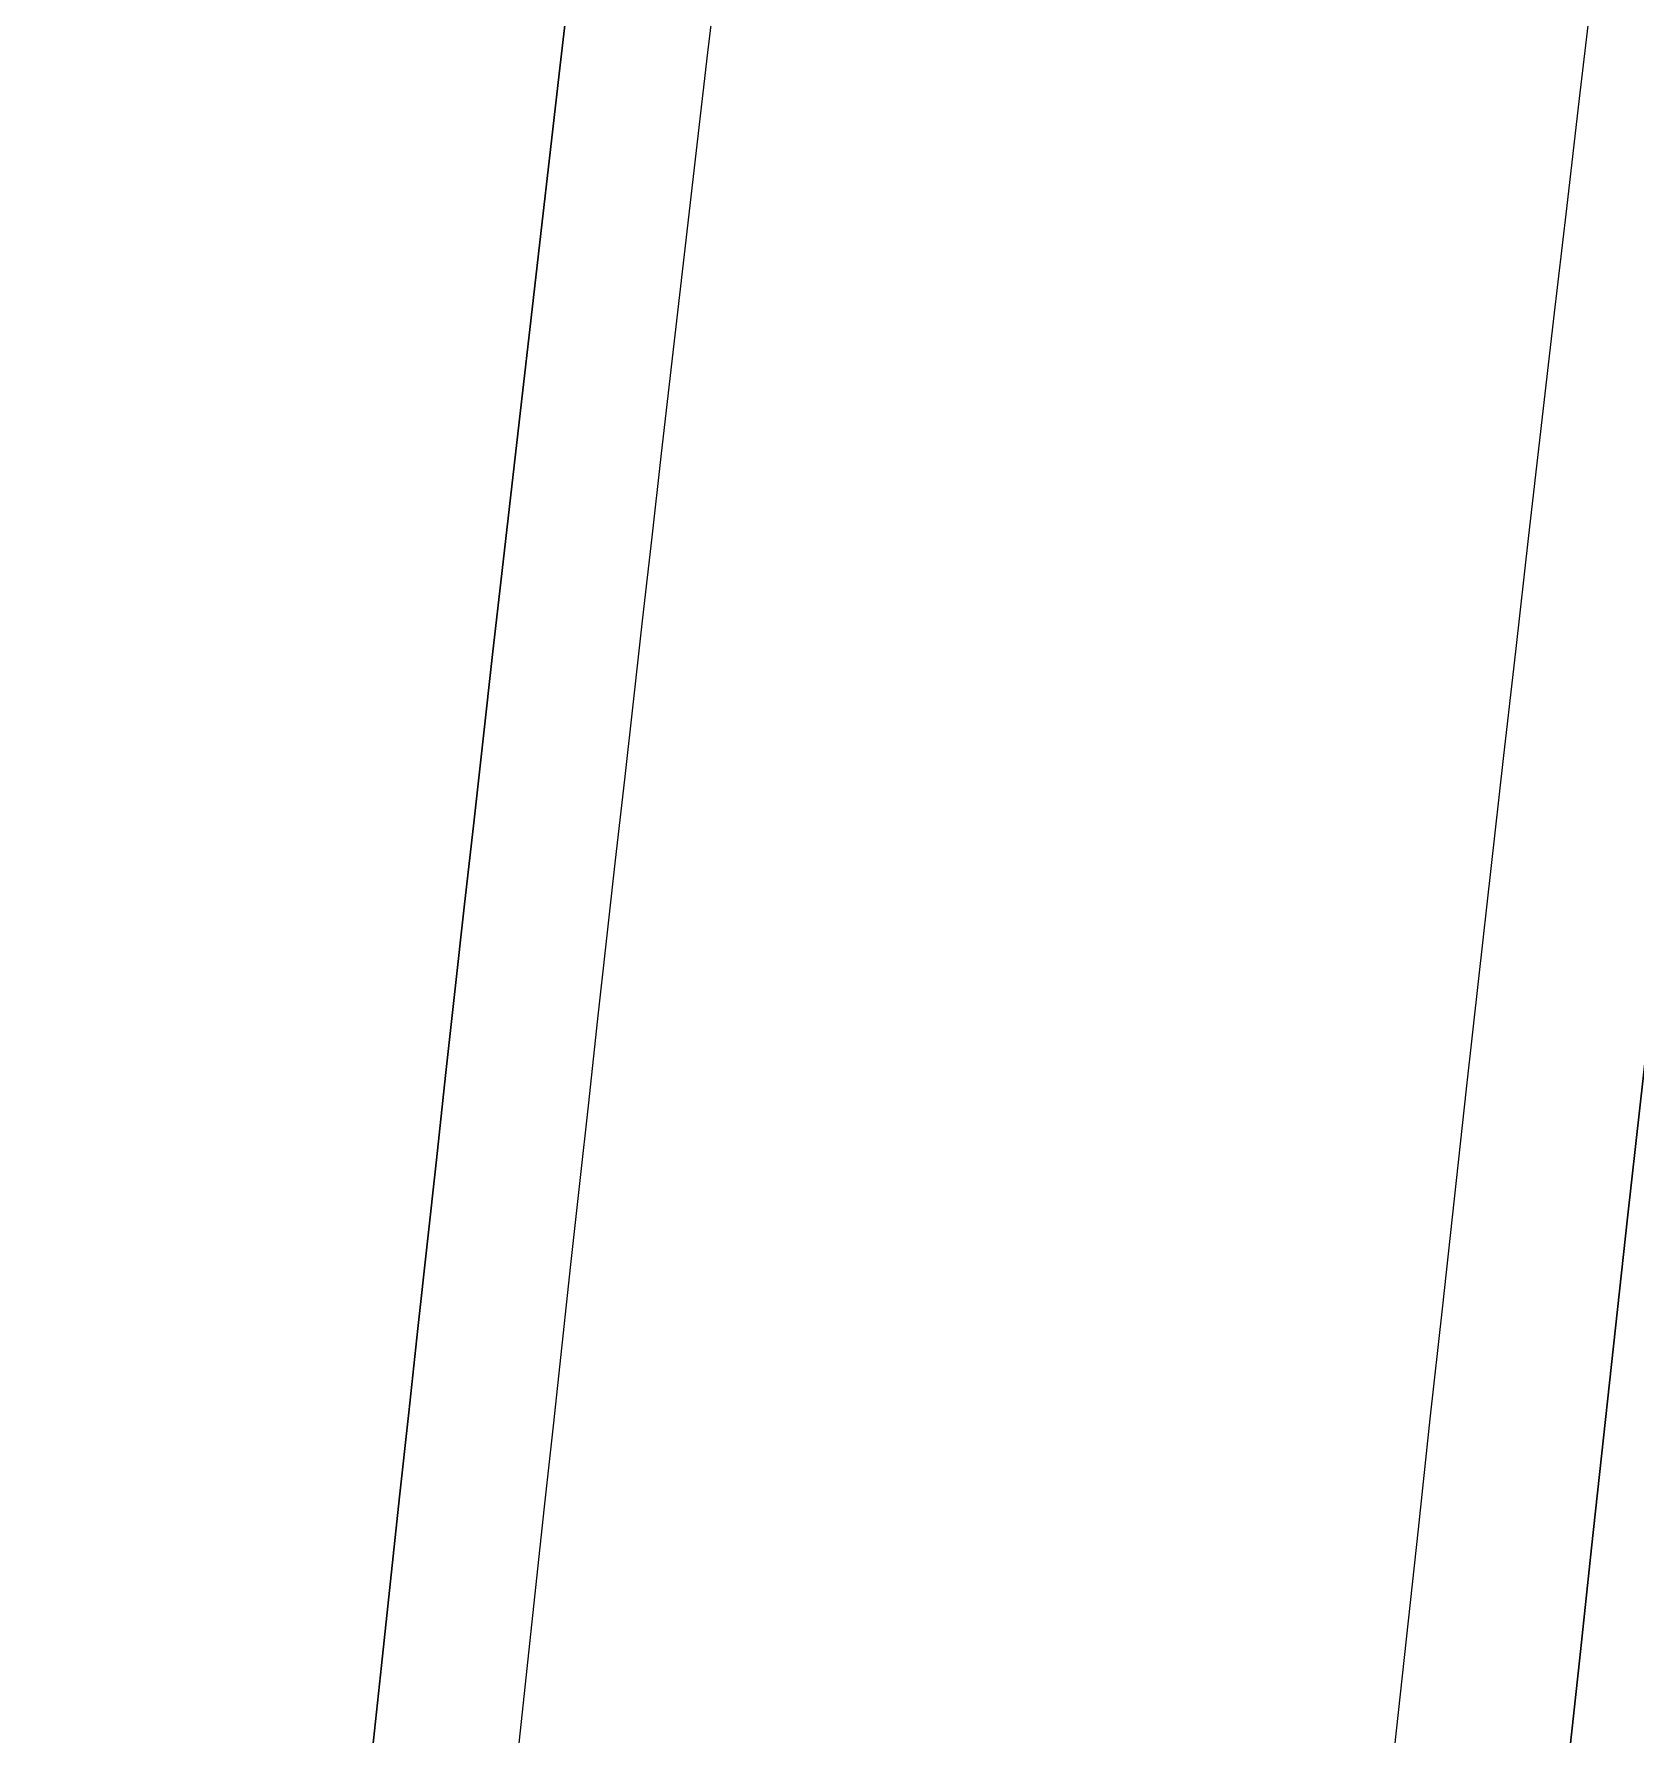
# Model space of a CAD drawing. Extents: x 2536801 to 2538856, y 7112140 to 7131569.
# Drawn here: x 2538174.3 to 2538284.7, y 7128963.8 to 7129080.9 of the extents above; entities that cross this region are included whole.
import ezdxf

# ---------------------------------------------------------------- set-up
doc = ezdxf.new("R2010")
doc.units = 0
doc.header["$LTSCALE"] = 100
doc.header["$MEASUREMENT"] = 0
for name, color, linetype, lineweight in [('D_CTB_1', 2, 'Continuous', 0), ('D_EOS_ML', 7, 'Continuous', 30), ('D_EOT_ML', 7, 'Continuous', 13)]:
    doc.layers.add(name, color=color, linetype=linetype, lineweight=lineweight)

msp = doc.modelspace()

# ---------------------------------------------------------------- linework, layer by layer
at = {"layer": 'D_CTB_1', "linetype": 'Continuous', "lineweight": 0, "ltscale": 0.025, "extrusion": (0, 0, -1)}
msp.add_arc((-2549729.58, 7127736.07), 11484, 1.824925, 8.089181, dxfattribs=at)
at = {"layer": 'D_EOS_ML', "extrusion": (0, 0, -1)}
for radius, start, end in [(11515, 1.824925, 11.529987), (11485, 1.824925, 10.322938), (11597, 2.41046, 9.790869)]:
    msp.add_arc((-2549729.58, 7127736.07), radius, start, end, dxfattribs=at)
at = {"layer": 'D_EOT_ML', "extrusion": (0, 0, -1)}
for radius, start, end in [(11527, 1.824925, 11.529987), (11473, 1.824925, 10.322649), (11587, 2.561278, 9.648459)]:
    msp.add_arc((-2549729.58, 7127736.07), radius, start, end, dxfattribs=at)

doc.saveas('drawing.dxf')
